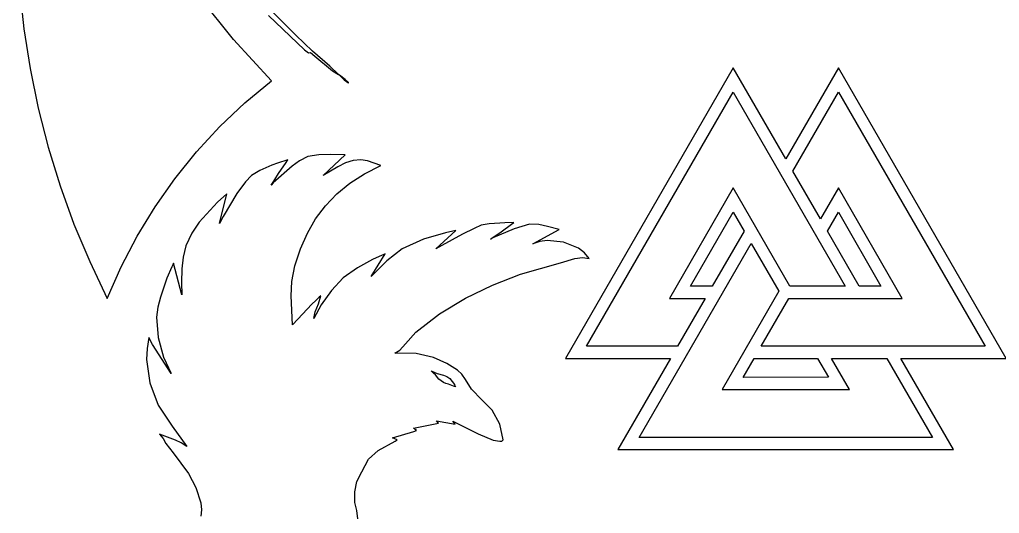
# Model space of a CAD drawing. Extents: x 0 to 162, y 0 to 357.
# Drawn here: x 0.3 to 102.7, y 178.8 to 230.3 of the extents above; entities that cross this region are included whole.
import ezdxf

# ---------------------------------------------------------------- set-up
doc = ezdxf.new("R2010")
doc.units = 0

msp = doc.modelspace()

# ---------------------------------------------------------------- linework, layer by layer
at = {"layer": 'Layer 1'}
for p, q in [((0.317446, 233.524989), (0.763593, 229.346726)), ((22.660678, 228.235935), (19.015377, 232.786528)), ((26.316066, 230.742007), (30.090256, 227.162127)), ((28.001966, 229.887296), (26.813166, 231.060306)), ((0.763593, 229.346726), (1.410764, 225.192518)), ((29.186606, 228.692036), (28.001966, 229.887296)), ((30.919576, 227.026586), (29.186606, 228.692036)), ((26.633, 223.938), (22.660678, 228.235935)), ((30.090256, 227.162127), (30.482025, 226.852442)), ((30.482025, 226.852442), (30.690358, 226.875268)), ((30.690358, 226.875268), (31.15119, 226.499921)), ((32.739796, 225.437266), (30.919576, 227.026586)), ((31.15119, 226.499921), (32.99495, 224.953871)), ((1.410764, 225.192518), (2.258347, 221.069784)), ((33.643019, 224.580254), (32.739796, 225.437266)), ((74.8564, 225.294), (57.3284, 194.934)), ((80.3518, 215.775), (74.8564, 225.294)), ((85.8472, 225.294), (80.3518, 215.775)), ((103.375, 194.934), (85.8472, 225.294)), ((32.99495, 224.953871), (33.643019, 224.580254)), ((33.650611, 224.578667), (33.643006, 224.580318)), ((33.643006, 224.580318), (33.686487, 224.536549)), ((33.7238, 224.51), (33.650611, 224.578667)), ((33.686487, 224.536549), (33.7238, 224.51)), ((33.7238, 224.51), (33.7238, 224.51)), ((34.339725, 224.061725), (33.723801, 224.50982)), ((33.723801, 224.50982), (34.231953, 224.032952)), ((23.851385, 221.626851), (26.633, 223.938)), ((26.633, 223.938), (26.633, 223.938)), ((34.231953, 224.032952), (34.599957, 223.736494)), ((34.6629, 223.743), (34.339725, 224.061725)), ((34.599957, 223.736494), (34.690451, 223.688187)), ((34.690451, 223.688187), (34.6629, 223.743)), ((34.6629, 223.743), (34.6629, 223.743)), ((59.5328, 196.207), (74.8564, 222.7483)), ((74.8564, 222.7483), (86.5566, 202.483)), ((81.0865, 214.503), (85.84722, 222.74846)), ((85.84722, 222.74846), (101.171, 196.207)), ((21.237695, 219.144628), (23.851385, 221.626851)), ((2.258347, 221.069784), (3.305729, 216.985947)), ((18.799056, 216.500783), (21.237695, 219.144628)), ((3.305729, 216.985947), (4.552299, 212.948429)), ((16.542593, 213.704766), (18.799056, 216.500783)), ((30.422061, 216.007504), (29.568588, 215.571283)), ((31.575828, 216.21067), (30.422061, 216.007504)), ((32.759191, 216.228069), (31.575828, 216.21067)), ((32.039871, 214.024834), (34.331791, 216.181934)), ((34.331791, 216.181934), (32.759191, 216.228069)), ((26.656628, 215.107066), (25.401098, 214.549333)), ((27.252032, 215.341626), (26.656628, 215.107066)), ((28.791911, 215.01172), (26.810101, 213.26461)), ((28.341382, 215.662795), (27.252032, 215.341626)), ((27.367555, 214.230401), (28.166593, 215.410441)), ((28.166593, 215.410441), (28.341382, 215.662795)), ((29.568588, 215.571283), (28.791911, 215.01172)), ((33.55968, 214.952359), (32.039871, 214.024834)), ((34.356886, 215.345239), (33.55968, 214.952359)), ((35.177971, 215.600164), (34.356886, 215.345239)), ((35.954301, 215.662876), (35.177971, 215.600164)), ((36.653783, 215.562091), (35.954301, 215.662876)), ((36.332866, 214.218901), (38.039181, 215.096463)), ((38.039181, 215.096463), (36.653783, 215.562091)), ((24.532961, 214.048931), (23.923926, 213.360027)), ((25.401098, 214.549333), (24.532961, 214.048931)), ((26.983169, 213.630044), (27.367555, 214.230401)), ((34.806749, 213.228474), (36.332866, 214.218901)), ((83.97524, 209.49941), (81.0865, 214.503)), ((4.552299, 212.948429), (5.997444, 208.964651)), ((14.475432, 210.766028), (16.542593, 213.704766)), ((23.923926, 213.360027), (23.005133, 212.141957)), ((26.608547, 213.042103), (26.792951, 213.330477)), ((26.810101, 213.26461), (26.608547, 213.042103)), ((26.792951, 213.330477), (26.983169, 213.630044)), ((33.454396, 212.11956), (34.806749, 213.228474)), ((21.961066, 212.138801), (21.003453, 211.268586)), ((21.214191, 209.016051), (21.961066, 212.138801)), ((23.005133, 212.141957), (21.588883, 209.750367)), ((32.26938, 210.886536), (33.454396, 212.11956)), ((74.85646, 212.7425), (68.1986, 201.2103)), ((80.7795, 202.483), (74.85646, 212.7425)), ((85.84727, 212.7422), (83.97524, 209.49941)), ((92.5052, 201.21), (85.84727, 212.7422)), ((21.003453, 211.268586), (19.087247, 209.170256)), ((31.245267, 209.523777), (32.26938, 210.886536)), ((12.604697, 207.69402), (14.475432, 210.766028)), ((70.403, 202.483), (74.85646, 210.19691)), ((74.85646, 210.19691), (75.9936, 208.227017)), ((84.7099, 208.2268), (85.84718, 210.19663)), ((85.84718, 210.19663), (90.30073, 202.48272)), ((5.997444, 208.964651), (7.640551, 205.042034)), ((19.087247, 209.170256), (18.307732, 208.013005)), ((21.588883, 209.750367), (21.214191, 209.016051)), ((30.375629, 208.025661), (31.245267, 209.523777)), ((48.533427, 208.83794), (47.795092, 208.506298)), ((49.365759, 208.973768), (48.533427, 208.83794)), ((50.495149, 209.07587), (49.365759, 208.973768)), ((51.016862, 209.107874), (50.495149, 209.07587)), ((50.605866, 208.155857), (51.701166, 208.942554)), ((51.937163, 209.116984), (51.016862, 209.107874)), ((51.701166, 208.942554), (51.937163, 209.116984)), ((53.592277, 208.959919), (51.968017, 208.458653)), ((54.541598, 208.921461), (53.592277, 208.959919)), ((55.470767, 208.723135), (54.541598, 208.921461)), ((18.307732, 208.013005), (17.682383, 206.705836)), ((29.654034, 206.386564), (30.375629, 208.025661)), ((44.814342, 208.044487), (42.493488, 207.37746)), ((43.797822, 206.37259), (45.880732, 208.29311)), ((46.591942, 207.909173), (44.423432, 206.735443)), ((45.880732, 208.29311), (44.814342, 208.044487)), ((47.795092, 208.506298), (46.591942, 207.909173)), ((51.968017, 208.458653), (49.759257, 207.523)), ((50.054664, 207.77155), (50.605866, 208.155857)), ((53.940997, 206.885767), (56.676207, 208.405127)), ((56.676207, 208.405127), (55.470767, 208.723135)), ((75.9936, 208.227017), (72.67712, 202.482717)), ((88.0262, 202.483), (84.7099, 208.2268)), ((10.937515, 204.498194), (12.604697, 207.69402)), ((42.493488, 207.37746), (40.289192, 206.390727)), ((49.511353, 207.401021), (49.778772, 207.581838)), ((49.759257, 207.523), (49.511353, 207.401021)), ((49.778772, 207.581838), (50.054664, 207.77155)), ((54.647414, 207.141203), (53.940997, 206.885767)), ((55.441676, 207.254972), (54.647414, 207.141203)), ((57.134742, 207.086032), (55.441676, 207.254972)), ((58.702205, 206.435989), (57.134742, 207.086032)), ((65.028, 186.689), (76.7284, 206.9547)), ((76.7284, 206.9547), (79.61709, 201.95147)), ((17.682383, 206.705836), (17.395778, 205.52688)), ((29.074051, 204.600863), (29.654034, 206.386564)), ((37.060029, 203.48044), (38.510089, 205.86522)), ((38.349005, 205.784284), (38.17644, 205.705544)), ((38.510089, 205.86522), (38.349005, 205.784284)), ((40.289192, 206.390727), (38.687392, 205.113137)), ((44.423432, 206.735443), (43.797822, 206.37259)), ((59.339464, 205.94838), (58.702205, 206.435989)), ((59.826077, 205.361887), (59.339464, 205.94838)), ((7.640551, 205.042034), (9.48101, 201.188)), ((16.404036, 204.892946), (16.321091, 204.69541)), ((17.255167, 201.574056), (16.404036, 204.892946)), ((17.395778, 205.52688), (17.262056, 204.303416)), ((37.195798, 205.250884), (35.612952, 204.391833)), ((38.17644, 205.705544), (37.195798, 205.250884)), ((38.687392, 205.113137), (37.829084, 204.278976)), ((52.656837, 203.722553), (56.836217, 204.934383)), ((56.836217, 204.934383), (58.328803, 205.371223)), ((58.328803, 205.371223), (59.114352, 205.489759)), ((59.114352, 205.489759), (59.826077, 205.361887)), ((9.48101, 201.188), (10.937515, 204.498194)), ((16.228457, 204.491203), (15.712053, 203.326013)), ((16.321091, 204.69541), (16.228457, 204.491203)), ((17.262056, 204.303416), (17.232781, 202.878986)), ((28.754017, 202.973775), (29.074051, 204.600863)), ((35.612952, 204.391833), (34.130958, 203.369874)), ((37.829084, 204.278976), (37.060029, 203.48044)), ((49.729675, 202.582593), (52.656837, 203.722553)), ((15.712053, 203.326013), (15.02234, 201.323615)), ((17.232781, 202.878986), (17.255167, 201.574056)), ((28.679067, 201.488891), (28.754017, 202.973775)), ((34.130958, 203.369874), (32.892766, 202.026372)), ((32.892766, 202.026372), (31.829848, 200.531944)), ((46.888867, 201.214908), (49.729675, 202.582593)), ((72.67712, 202.482717), (70.403, 202.483)), ((79.61709, 201.95147), (73.69384, 191.69207)), ((86.5566, 202.483), (80.7795, 202.483)), ((90.30073, 202.48272), (88.0262, 202.483)), ((15.02234, 201.323615), (14.760416, 200.306026)), ((28.835043, 198.434473), (28.679067, 201.488891)), ((31.251591, 200.989048), (30.850853, 200.599539)), ((31.203518, 199.80111), (31.542702, 200.627917)), ((31.609782, 201.328798), (31.251591, 200.989048)), ((31.542702, 200.627917), (31.771941, 201.48884)), ((31.771941, 201.48884), (31.609782, 201.328798)), ((44.193093, 199.589612), (46.888867, 201.214908)), ((68.1986, 201.2103), (71.9423, 201.21)), ((71.9423, 201.21), (69.0538, 196.207)), ((77.770319, 196.206997), (80.658719, 201.209987)), ((80.658719, 201.209987), (92.5052, 201.21)), ((14.760416, 200.306026), (14.627373, 199.250643)), ((30.850853, 200.599539), (29.366083, 199.038739)), ((31.829848, 200.531944), (31.039491, 199.112824)), ((31.039491, 199.112824), (31.203518, 199.80111)), ((41.701037, 197.676823), (44.193093, 199.589612)), ((14.627373, 199.250643), (14.807731, 197.136114)), ((29.366083, 199.038739), (28.835043, 198.434473)), ((40.646524, 196.447048), (41.701037, 197.676823)), ((13.811544, 197.128869), (13.648924, 195.982714)), ((14.19334, 196.389673), (13.811544, 197.128869)), ((14.807731, 197.136114), (15.348701, 195.078473)), ((13.648924, 195.982714), (13.575908, 194.825399)), ((16.13669, 193.366513), (14.19334, 196.389673)), ((39.517317, 195.470853), (40.026969, 195.783125)), ((40.026969, 195.783125), (40.646524, 196.447048)), ((69.0538, 196.207), (59.5328, 196.207)), ((101.171, 196.207), (77.770319, 196.206997)), ((13.575908, 194.825399), (13.936814, 192.385993)), ((15.348701, 195.078473), (16.13669, 193.366513)), ((41.75289, 195.455942), (39.517317, 195.470853)), ((43.543947, 195.041621), (41.75289, 195.455942)), ((44.958422, 194.403068), (43.543947, 195.041621)), ((57.3284, 194.934), (68.319, 194.934)), ((68.319, 194.934), (62.82368, 185.41587)), ((75.8983, 192.964), (77.0355, 194.934217)), ((77.0355, 194.934217), (83.6684, 194.934)), ((83.6684, 194.934), (84.80539, 192.96439)), ((87.0098, 191.692), (85.13784, 194.93436)), ((85.13784, 194.93436), (90.9151, 194.934)), ((90.9151, 194.934), (95.6756, 186.688817)), ((97.88, 185.416), (92.38468, 194.93413)), ((92.38468, 194.93413), (103.375, 194.934)), ((43.550706, 193.382508), (43.312846, 193.653481)), ((43.312846, 193.653481), (43.9289, 193.356)), ((46.064247, 193.715463), (44.958422, 194.403068)), ((46.52643, 193.282399), (46.064247, 193.715463)), ((43.756708, 193.230246), (43.550706, 193.382508)), ((44.108295, 192.775335), (43.756708, 193.230246)), ((43.9289, 193.3561), (44.596637, 193.178729)), ((43.9289, 193.356), (43.9289, 193.3561)), ((44.582798, 192.431854), (44.108295, 192.775335)), ((44.844982, 192.32358), (44.582798, 192.431854)), ((44.596637, 193.178729), (44.942486, 193.050293)), ((44.942486, 193.050293), (45.269319, 192.835858)), ((45.269319, 192.835858), (45.756951, 192.199377)), ((46.903257, 192.739915), (46.52643, 193.282399)), ((47.511567, 191.728453), (46.903257, 192.739915)), ((84.80539, 192.96439), (75.8983, 192.964)), ((13.936814, 192.385993), (14.795988, 190.074549)), ((44.993431, 192.27565), (44.844982, 192.32358)), ((45.129044, 192.238196), (44.993431, 192.27565)), ((45.646238, 192.054975), (45.129044, 192.238196)), ((45.856688, 191.965034), (45.646238, 192.054975)), ((45.756951, 192.199377), (45.764269, 192.182012)), ((45.764269, 192.182012), (45.856688, 191.965034)), ((48.619053, 190.606027), (47.511567, 191.728453)), ((73.69384, 191.69207), (87.0098, 191.692)), ((49.687037, 189.535263), (48.619053, 190.606027)), ((14.795988, 190.074549), (16.25201, 187.865038)), ((50.484827, 188.073575), (49.687037, 189.535263)), ((44.091123, 188.194779), (43.861298, 188.437806)), ((43.861298, 188.437806), (45.808738, 188.090343)), ((45.808738, 188.090343), (45.590036, 188.380402)), ((45.590036, 188.380402), (48.237276, 187.051902)), ((16.25201, 187.865038), (17.797468, 185.728089)), ((39.264468, 186.634949), (41.501208, 187.315951)), ((41.448613, 187.654767), (44.091123, 188.194779)), ((41.778748, 187.422936), (41.448613, 187.654767)), ((41.501208, 187.315951), (41.778748, 187.422936)), ((50.835077, 186.445593), (50.484827, 188.073575)), ((16.593888, 186.393811), (14.922198, 187.033414)), ((14.922198, 187.033414), (15.316829, 186.562269)), ((15.316829, 186.562269), (15.607221, 186.061955)), ((17.206711, 186.121007), (16.593888, 186.393811)), ((37.772805, 185.320765), (39.544805, 186.289783)), ((39.754826, 186.43806), (39.264468, 186.634949)), ((39.544805, 186.289783), (39.754826, 186.43806)), ((48.237276, 187.051902), (49.779096, 186.402972)), ((49.779096, 186.402972), (50.483993, 186.291325)), ((50.483993, 186.291325), (50.7063, 186.315209)), ((50.7063, 186.315209), (50.835077, 186.445593)), ((95.6756, 186.688817), (65.028, 186.689)), ((15.607221, 186.061955), (16.370739, 185.088775)), ((17.797468, 185.728089), (17.206711, 186.121007)), ((36.762735, 184.420519), (37.772805, 185.320765)), ((62.82368, 185.41587), (97.88, 185.416)), ((16.370739, 185.088775), (17.945999, 182.931965)), ((36.060634, 183.092059), (36.762735, 184.420519)), ((17.945999, 182.931965), (18.737751, 181.452779)), ((35.548966, 182.094229), (36.060634, 183.092059)), ((18.737751, 181.452779), (19.260729, 179.858615)), ((35.327295, 181.010926), (35.548966, 182.094229)), ((35.348419, 179.905379), (35.327295, 181.010926)), ((19.316549, 179.140348), (19.235015, 178.460364)), ((19.260729, 179.858615), (19.316549, 179.140348)), ((35.529943, 179.055245), (35.348419, 179.905379)), ((35.658891, 178.190879), (35.529943, 179.055245))]:
    msp.add_line(p, q, dxfattribs=at)

doc.saveas('drawing.dxf')
